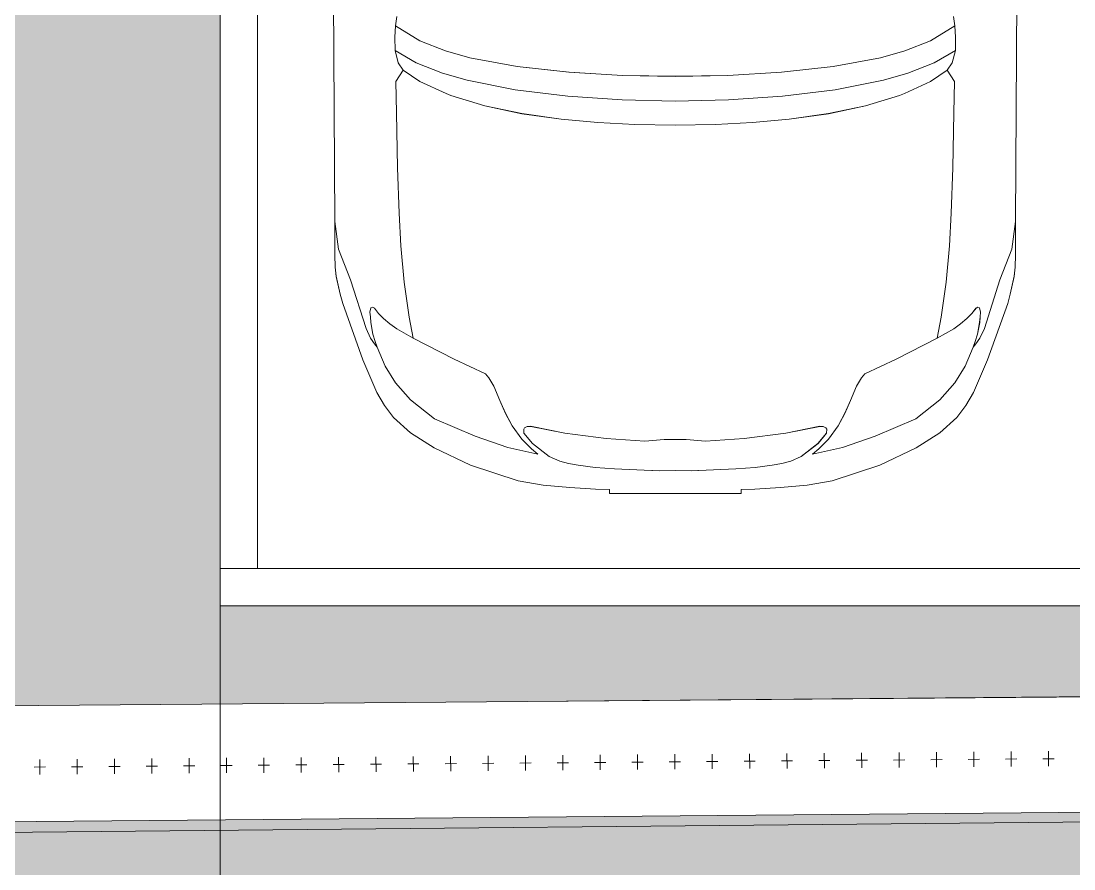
# Model space of a CAD drawing. Header units: millimetres. Extents: x -284281 to 1648660, y -821378 to -151356.
# Drawn here: x -206123 to -203312, y -271490 to -269226 of the extents above; entities that cross this region are included whole.
import ezdxf

# ---------------------------------------------------------------- set-up
doc = ezdxf.new("R2010")
doc.units = ezdxf.units.MM
doc.header["$MEASUREMENT"] = 0
doc.set_wipeout_variables(frame=1)
doc.linetypes.add('Wipeout_Contour', pattern=[1000, 0, -1000])
for name, color, linetype in [('Cars', 7, 'Continuous'), ('Divers - Dessin général', 7, 'Continuous'), ('Extérieur - Environnement', 7, 'Continuous'), ('Sols_ Dalles', 7, 'Continuous'), ('Structure - Murs extérieurs', 7, 'Continuous'), ('TopoAlt', 7, 'Continuous')]:
    doc.layers.add(name, color=color, linetype=linetype)

# ---------------------------------------------------------------- blocks, each defined once
blk = doc.blocks.new('Dalle_13_1', base_point=(250537.6, -270787.4))
at = {"linetype": 'Continuous', "lineweight": 0, "true_color": 0x90b349}
blk.add_hatch(color=55, dxfattribs=at).paths.add_polyline_path([(250537.6, -270787.4), (220537.6, -270787.4), (220537.6, -273253.3), (250548.6, -273114.3), (250537.7, -271092.1), (250537.7, -271092.1, -0.001346), (250537.6, -271062.3), (250537.6, -271062.3)])
at = {"color": 7, "linetype": 'Continuous', "lineweight": 5, "flags": 128}
blk.add_lwpolyline([(250537.6, -270787.4), (220537.6, -270787.4), (220537.6, -273253.3), (250548.6, -273114.3), (250537.7, -271092.1), (250537.7, -271092.1, -0.001346), (250537.6, -271062.3), (250537.6, -271062.3)], format="xyb", close=True, dxfattribs=at)
blk = doc.blocks.new('Dalle_14_1', base_point=(217961.3, -273253.3))
at = {"layer": 'Sols_ Dalles', "linetype": 'Continuous', "lineweight": 0, "true_color": 0x2e271c}
blk.add_hatch(color=250, dxfattribs=at).paths.add_polyline_path([(217961.3, -273253.3, 0.415791), (219972.1, -275253.2), (252109.1, -275106, 0.414214), (254098.3, -273095.2), (254087.4, -271073, -0.001346), (254087.4, -271062.3), (253905.6, -271062.3), (253905.6, -267687.3), (253887.3, -267687.3), (253887.3, -265687.3), (250537.6, -265687.3), (250537.6, -270787.3), (250537.7, -271092.1), (250548.6, -273114.3), (220537.6, -273253.3), (220537.6, -270687.3), (220537.6, -265687.3), (219961.3, -265687.3, 0.258849), (218113.8, -267154.8, 0.098562), (217961.3, -267920.6)])
at = {"layer": 'Sols_ Dalles', "color": 250, "linetype": 'Continuous', "lineweight": 5, "true_color": 0x1f1f1f, "flags": 128}
blk.add_lwpolyline([(217961.3, -273253.3, 0.415791), (219972.1, -275253.2), (252109.1, -275106, 0.414214), (254098.3, -273095.2), (254087.4, -271073, -0.001346), (254087.4, -271062.3), (253905.6, -271062.3), (253905.6, -267687.3), (253887.3, -267687.3), (253887.3, -265687.3), (250537.6, -265687.3), (250537.6, -270787.3), (250537.7, -271092.1), (250548.6, -273114.3), (220537.6, -273253.3), (220537.6, -270687.3), (220537.6, -265687.3), (219961.3, -265687.3, 0.258849), (218113.8, -267154.8, 0.098562), (217961.3, -267920.6)], format="xyb", close=True, dxfattribs=at)
blk = doc.blocks.new('Mur_56_1', base_point=(218049.6, -271371.5))
at = {"color": 254, "linetype": 'Wipeout_Contour', "lineweight": 0, "ltscale": 1434044.950907383}
blk.add_wipeout([(218049.6, -271371.5), (250537.3, -271087.3), (250534.6, -270787.3), (218047, -271071.5)], dxfattribs=at).dxf.layer = 'TopoAlt'
at = {"layer": 'TopoAlt', "color": 190, "linetype": 'Continuous', "lineweight": 5, "true_color": 0x8002ff, "flags": 128}
for points in [[(250534.6, -270787.3), (218047, -271071.5)], [(218049.6, -271371.5), (250537.3, -271087.3)]]:
    blk.add_lwpolyline(points, dxfattribs=at)
blk = doc.blocks.new('Mur_61_1', base_point=(250537.6, -270787.3))
at = {"color": 254, "linetype": 'Wipeout_Contour', "lineweight": 0, "ltscale": 1047602.261517674}
blk.add_wipeout([(220637.6, -270687.3), (220537.6, -270687.3), (220537.6, -270787.3)], dxfattribs=at).dxf.layer = 'Structure - Murs extérieurs'
at = {"color": 254, "linetype": 'Wipeout_Contour', "lineweight": 0, "ltscale": 1436123.093929387}
blk.add_wipeout([(220637.6, -270787.3), (250437.6, -270787.3), (250437.6, -270687.3), (220637.6, -270687.3)], dxfattribs=at).dxf.layer = 'Structure - Murs extérieurs'
at = {"color": 254, "linetype": 'Wipeout_Contour', "lineweight": 0, "ltscale": 1047743.095494206}
blk.add_wipeout([(220637.6, -270687.3), (220537.6, -270787.3), (220637.6, -270787.3)], dxfattribs=at).dxf.layer = 'Structure - Murs extérieurs'
at = {"layer": 'Structure - Murs extérieurs', "color": 7, "linetype": 'Continuous', "lineweight": 5, "flags": 128}
for points in [[(220537.6, -270787.3), (220537.6, -270687.3)], [(250437.6, -270687.3), (220637.6, -270687.3)], [(220537.6, -270787.3), (250537.6, -270787.3)]]:
    blk.add_lwpolyline(points, dxfattribs=at)
blk = doc.blocks.new('Mur_62_1', base_point=(220537.6, -270787.3))
at = {"color": 254, "linetype": 'Wipeout_Contour', "lineweight": 0, "ltscale": 1389018.786850129}
blk.add_wipeout([(220537.6, -265687.3), (220537.6, -270687.3), (220637.6, -270687.3), (220637.6, -265687.3)], dxfattribs=at).dxf.layer = 'Structure - Murs extérieurs'
at = {"layer": 'Structure - Murs extérieurs', "color": 7, "linetype": 'Continuous', "lineweight": 5, "flags": 128}
for points in [[(220637.6, -270687.3), (220637.6, -265587.3)], [(220537.6, -265687.3), (220537.6, -270687.3)]]:
    blk.add_lwpolyline(points, dxfattribs=at)
blk = doc.blocks.new('Garde-corps_1_1')
at = {"color": 7, "linetype": 'Continuous', "lineweight": 5}
for p, q in [((221352.4, -271186.9), (221352.8, -271226.8)), ((221452.2, -271186), (221452.5, -271226)), ((221552, -271185.2), (221552.3, -271225.2)), ((221651.7, -271184.4), (221652, -271224.4)), ((221751.5, -271183.6), (221751.8, -271223.6)), ((221851.2, -271182.8), (221851.5, -271222.8)), ((221951, -271181.9), (221951.3, -271221.9)), ((222050.7, -271181.1), (222051.1, -271221.1)), ((222150.5, -271180.3), (222150.8, -271220.3)), ((222250.2, -271179.5), (222250.6, -271219.5)), ((222350, -271178.7), (222350.3, -271218.7)), ((222449.8, -271177.8), (222450.1, -271217.8)), ((222549.5, -271177), (222549.8, -271217)), ((222649.3, -271176.2), (222649.6, -271216.2)), ((222749, -271175.4), (222749.4, -271215.4)), ((220055.6, -271197.5), (220055.9, -271237.5)), ((220155.4, -271196.7), (220155.7, -271236.7)), ((220255.1, -271195.9), (220255.5, -271235.9)), ((220370, -271214.9), (220340, -271215.2)), ((220354.9, -271195), (220355.2, -271235)), ((220469.8, -271214.1), (220439.8, -271214.3)), ((220454.6, -271194.2), (220455, -271234.2)), ((220569.6, -271213.3), (220539.6, -271213.5)), ((220554.4, -271193.4), (220554.7, -271233.4)), ((220669.3, -271212.5), (220639.3, -271212.7)), ((220654.1, -271192.6), (220654.5, -271232.6)), ((220769.1, -271211.6), (220739.1, -271211.9)), ((220753.9, -271191.8), (220754.2, -271231.8)), ((220868.8, -271210.8), (220838.8, -271211.1)), ((220853.7, -271190.9), (220854, -271230.9)), ((220968.6, -271210), (220938.6, -271210.3)), ((220953.4, -271190.1), (220953.7, -271230.1)), ((221068.3, -271209.2), (221038.3, -271209.4)), ((221053.2, -271189.3), (221053.5, -271229.3)), ((221168.1, -271208.4), (221138.1, -271208.6)), ((221152.9, -271188.5), (221153.3, -271228.5)), ((221267.8, -271207.5), (221237.8, -271207.8)), ((221252.7, -271187.7), (221253, -271227.7)), ((221367.6, -271206.7), (221337.6, -271207)), ((221467.4, -271205.9), (221437.4, -271206.2)), ((221567.1, -271205.1), (221537.1, -271205.3)), ((221666.9, -271204.3), (221636.9, -271204.5)), ((221766.6, -271203.4), (221736.6, -271203.7)), ((221866.4, -271202.6), (221836.4, -271202.9)), ((221966.1, -271201.8), (221936.1, -271202.1)), ((222065.9, -271201), (222035.9, -271201.2)), ((222165.7, -271200.2), (222135.7, -271200.4)), ((222265.4, -271199.4), (222235.4, -271199.6)), ((222365.2, -271198.5), (222335.2, -271198.8)), ((222464.9, -271197.7), (222434.9, -271198)), ((222564.7, -271196.9), (222534.7, -271197.1)), ((222664.4, -271196.1), (222634.4, -271196.3)), ((222764.2, -271195.3), (222734.2, -271195.5)), ((220070.8, -271217.4), (220040.8, -271217.6)), ((220170.5, -271216.6), (220140.5, -271216.8)), ((220270.3, -271215.7), (220240.3, -271216))]:
    blk.add_line(p, q, dxfattribs=at)
blk = doc.blocks.new('Garde-corps_3_1')
at = {"color": 7, "linetype": 'Continuous', "lineweight": 5}
for p, q in [((221352.4, -271186.9), (221352.8, -271226.8)), ((221452.2, -271186), (221452.5, -271226)), ((221552, -271185.2), (221552.3, -271225.2)), ((221651.7, -271184.4), (221652, -271224.4)), ((221751.5, -271183.6), (221751.8, -271223.6)), ((221851.2, -271182.8), (221851.5, -271222.8)), ((221951, -271181.9), (221951.3, -271221.9)), ((222050.7, -271181.1), (222051.1, -271221.1)), ((222150.5, -271180.3), (222150.8, -271220.3)), ((222250.2, -271179.5), (222250.6, -271219.5)), ((222350, -271178.7), (222350.3, -271218.7)), ((222449.8, -271177.8), (222450.1, -271217.8)), ((222549.5, -271177), (222549.8, -271217)), ((222649.3, -271176.2), (222649.6, -271216.2)), ((222749, -271175.4), (222749.4, -271215.4)), ((220055.6, -271197.5), (220055.9, -271237.5)), ((220155.4, -271196.7), (220155.7, -271236.7)), ((220255.1, -271195.9), (220255.5, -271235.9)), ((220370, -271214.9), (220340, -271215.2)), ((220354.9, -271195), (220355.2, -271235)), ((220469.8, -271214.1), (220439.8, -271214.3)), ((220454.6, -271194.2), (220455, -271234.2)), ((220569.6, -271213.3), (220539.6, -271213.5)), ((220554.4, -271193.4), (220554.7, -271233.4)), ((220669.3, -271212.5), (220639.3, -271212.7)), ((220654.1, -271192.6), (220654.5, -271232.6)), ((220769.1, -271211.6), (220739.1, -271211.9)), ((220753.9, -271191.8), (220754.2, -271231.8)), ((220868.8, -271210.8), (220838.8, -271211.1)), ((220853.7, -271190.9), (220854, -271230.9)), ((220968.6, -271210), (220938.6, -271210.3)), ((220953.4, -271190.1), (220953.7, -271230.1)), ((221068.3, -271209.2), (221038.3, -271209.4)), ((221053.2, -271189.3), (221053.5, -271229.3)), ((221168.1, -271208.4), (221138.1, -271208.6)), ((221152.9, -271188.5), (221153.3, -271228.5)), ((221267.8, -271207.5), (221237.8, -271207.8)), ((221252.7, -271187.7), (221253, -271227.7)), ((221367.6, -271206.7), (221337.6, -271207)), ((221467.4, -271205.9), (221437.4, -271206.2)), ((221567.1, -271205.1), (221537.1, -271205.3)), ((221666.9, -271204.3), (221636.9, -271204.5)), ((221766.6, -271203.4), (221736.6, -271203.7)), ((221866.4, -271202.6), (221836.4, -271202.9)), ((221966.1, -271201.8), (221936.1, -271202.1)), ((222065.9, -271201), (222035.9, -271201.2)), ((222165.7, -271200.2), (222135.7, -271200.4)), ((222265.4, -271199.4), (222235.4, -271199.6)), ((222365.2, -271198.5), (222335.2, -271198.8)), ((222464.9, -271197.7), (222434.9, -271198)), ((222564.7, -271196.9), (222534.7, -271197.1)), ((222664.4, -271196.1), (222634.4, -271196.3)), ((222764.2, -271195.3), (222734.2, -271195.5)), ((220070.8, -271217.4), (220040.8, -271217.6)), ((220170.5, -271216.6), (220140.5, -271216.8)), ((220270.3, -271215.7), (220240.3, -271216))]:
    blk.add_line(p, q, dxfattribs=at)
blk = doc.blocks.new('Car 0025')
at = {"layer": 'Cars', "color": 7, "linetype": 'Continuous', "lineweight": 13}
for p, q in [((-924.7, 1389.7), (-920.5, 734.5)), ((-924.7, 1389.7), (-920.5, 734.5)), ((896.3, 734.5), (900.5, 1389.7)), ((900.5, 1389.7), (896.3, 734.5)), ((-755.5, 1282.4), (-758.8, 1257.5)), ((731.3, 1282.4), (734.6, 1257.5)), ((-758.8, 1257.5), (-760.9, 1227.1)), ((-694, 1217.1), (-758.8, 1257.5)), ((669.8, 1217.1), (734.6, 1257.5)), ((734.6, 1257.5), (736.7, 1227.1)), ((-760.9, 1227.1), (-760.1, 1191.7)), ((-625.2, 1190.8), (-694, 1217.1)), ((601, 1190.8), (669.8, 1217.1)), ((736.7, 1227.1), (735.9, 1191.7)), ((-703.8, 1158.5), (-760.1, 1191.7)), ((-760.1, 1191.7), (-751.8, 1158)), ((-560.1, 1172.1), (-625.2, 1190.8)), ((535.9, 1172.1), (601, 1190.8)), ((679.6, 1158.5), (735.9, 1191.7)), ((735.9, 1191.7), (727.6, 1158)), ((-751.8, 1158), (-751.8, 1158)), ((-738.5, 1138.6), (-751.8, 1158)), ((-633.6, 1130.9), (-703.8, 1158.5)), ((-433.8, 1148.7), (-560.1, 1172.1)), ((409.6, 1148.7), (535.9, 1172.1)), ((609.4, 1130.9), (679.6, 1158.5)), ((714.3, 1138.6), (727.6, 1158)), ((727.6, 1158), (727.6, 1158)), ((-738.5, 1138.6), (-758, 1108.3)), ((-738.5, 1138.6), (-738.5, 1138.6)), ((-738.5, 1138.6), (-693.9, 1108.9)), ((-567.9, 1112.1), (-633.6, 1130.9)), ((-295.6, 1133.3), (-433.8, 1148.7)), ((-152.7, 1124.9), (-295.6, 1133.3)), ((-12.1, 1122.4), (-152.7, 1124.9)), ((-12.1, 1122.4), (128.5, 1124.9)), ((128.5, 1124.9), (271.4, 1133.3)), ((271.4, 1133.3), (409.6, 1148.7)), ((543.7, 1112.1), (609.4, 1130.9)), ((714.3, 1138.6), (669.7, 1108.9)), ((714.3, 1138.6), (714.3, 1138.6)), ((714.3, 1138.6), (733.8, 1108.3)), ((-758, 1108.3), (-755.8, 1024.9)), ((-693.9, 1108.9), (-624, 1076.3)), ((-439.5, 1086.6), (-567.9, 1112.1)), ((415.3, 1086.6), (543.7, 1112.1)), ((669.7, 1108.9), (599.8, 1076.3)), ((733.8, 1108.3), (731.7, 1024.9)), ((-624, 1076.3), (-610.9, 1071.4)), ((-610.9, 1071.4), (-520.4, 1043.6)), ((-298.8, 1069.2), (-439.5, 1086.6)), ((-154, 1059.4), (-298.8, 1069.2)), ((129.8, 1059.4), (274.6, 1069.2)), ((274.6, 1069.2), (415.3, 1086.6)), ((586.8, 1071.4), (496.2, 1043.6)), ((599.8, 1076.3), (586.8, 1071.4)), ((-520.4, 1043.6), (-421.4, 1022.7)), ((-12.1, 1056.3), (-154, 1059.4)), ((-12.1, 1056.3), (129.8, 1059.4)), ((496.2, 1043.6), (397.2, 1022.7)), ((-755.8, 1025), (-753.2, 878.1)), ((-755.8, 1024.9), (-755.8, 1024.9)), ((-421.4, 1022.7), (-316.5, 1007.9)), ((397.2, 1022.7), (292.3, 1007.9)), ((731.7, 1025), (729, 878.1)), ((731.6, 1024.9), (731.6, 1024.9)), ((-316.5, 1007.9), (-218.5, 999.1)), ((-218.5, 999.1), (-119.9, 994.1)), ((-119.9, 994.1), (-12.1, 992.4)), ((95.7, 994.1), (-12.1, 992.4)), ((194.3, 999.1), (95.7, 994.1)), ((292.3, 1007.9), (194.3, 999.1)), ((-753.2, 878.1), (-748.9, 756.7)), ((729, 878.1), (724.7, 756.7)), ((-920.5, 734.5), (-920.6, 683.7)), ((-920.5, 734.5), (-920.6, 683.7)), ((-920.5, 734.5), (-910.7, 661.1)), ((-748.9, 756.7), (-744.4, 670.1)), ((724.7, 756.7), (720.2, 670.1)), ((896.3, 734.5), (886.5, 661.1)), ((896.4, 683.7), (896.3, 734.5)), ((896.3, 734.5), (896.4, 683.7)), ((-920.6, 683.7), (-920.5, 645.6)), ((-920.6, 683.7), (-920.5, 645.6)), ((896.3, 645.6), (896.4, 683.7)), ((896.4, 683.7), (896.3, 645.6)), ((-910.7, 661.1), (-879.2, 578.8)), ((-744.4, 670.2), (-735.6, 572.8)), ((-735.6, 572.8), (-744.3, 670.1)), ((720.2, 670.2), (711.4, 572.8)), ((711.4, 572.8), (720.1, 670.1)), ((886.5, 661.1), (855, 578.8)), ((-920.5, 645.6), (-920, 612.5)), ((-920.5, 645.6), (-920, 612.5)), ((-899.6, 632.1), (-899.5, 631.1)), ((875.4, 632.1), (875.3, 631.1)), ((895.8, 612.5), (896.3, 645.6)), ((896.3, 645.6), (895.8, 612.5)), ((-920, 612.5), (-917.2, 588.4)), ((-920, 612.5), (-917.2, 588.4)), ((893, 588.4), (895.8, 612.5)), ((895.8, 612.5), (893, 588.4)), ((-917.2, 588.4), (-906.8, 541)), ((-906.8, 541), (-917.2, 588.4)), ((-879.2, 578.8), (-837.6, 449.2)), ((-735.6, 572.8), (-722, 479.6)), ((711.4, 572.8), (697.8, 479.6)), ((855, 578.8), (813.4, 449.2)), ((882.6, 541), (893, 588.4)), ((882.6, 541), (893, 588.4)), ((-906.8, 541), (-899.8, 515.5)), ((-899.8, 515.5), (-906.8, 541)), ((875.6, 515.5), (882.6, 541)), ((875.6, 515.5), (882.6, 541)), ((-899.8, 515.5), (-846, 365.6)), ((-846, 365.6), (-899.8, 515.5)), ((821.8, 365.6), (875.6, 515.5)), ((821.8, 365.6), (875.6, 515.5)), ((-824.6, 504.7), (-827.3, 493)), ((-827.3, 493), (-826, 479.9)), ((-826, 479.9), (-825, 465)), ((-820.1, 506), (-824.6, 504.7)), ((-815.2, 503.8), (-820.1, 506)), ((-804.3, 489.5), (-815.2, 503.8)), ((-790.7, 476), (-804.3, 489.5)), ((-722, 479.6), (-711.7, 423.4)), ((697.8, 479.6), (687.5, 423.4)), ((766.5, 476), (780.1, 489.5)), ((780.1, 489.5), (791, 503.8)), ((791, 503.8), (795.9, 506)), ((795.9, 506), (800.4, 504.7)), ((800.4, 504.7), (803.1, 493)), ((801.8, 479.9), (800.8, 465)), ((803.1, 493), (801.8, 479.9)), ((-825, 465), (-819.1, 434.2)), ((-773.6, 461.2), (-790.7, 476)), ((-755.7, 447.9), (-773.6, 461.2)), ((731.5, 447.9), (749.4, 461.2)), ((749.4, 461.2), (766.5, 476)), ((800.8, 465), (794.9, 434.2)), ((-825.2, 422.9), (-837.6, 449.2)), ((-814.8, 408.3), (-825.2, 422.9)), ((-819.1, 434.2), (-812.8, 414.4)), ((-711.7, 423.4), (-755.7, 447.9)), ((-602.3, 367), (-711.7, 423.4)), ((578.1, 367), (687.5, 423.4)), ((687.5, 423.4), (731.5, 447.9)), ((794.9, 434.2), (788.6, 414.4)), ((790.6, 408.3), (801, 422.9)), ((801, 422.9), (813.4, 449.2)), ((-807.5, 399), (-814.8, 408.3)), ((-812.8, 414.4), (-807.5, 399)), ((-786.3, 348.7), (-807.5, 399)), ((762.1, 348.7), (783.3, 399)), ((788.6, 414.4), (783.3, 399)), ((783.3, 399), (790.6, 408.3)), ((-846, 365.6), (-808.7, 278.6)), ((-808.7, 278.6), (-846, 365.6)), ((-518.8, 327.9), (-602.3, 367)), ((494.6, 327.9), (578.1, 367)), ((784.5, 278.6), (821.8, 365.6)), ((784.5, 278.6), (821.8, 365.6)), ((-759.1, 304.4), (-786.3, 348.7)), ((734.9, 304.4), (762.1, 348.7)), ((-509.5, 317.5), (-518.8, 327.9)), ((-496.3, 294.8), (-509.5, 317.5)), ((472.1, 294.8), (485.3, 317.5)), ((485.3, 317.5), (494.6, 327.9)), ((-718.8, 259), (-759.1, 304.4)), ((-480.1, 257), (-496.3, 294.8)), ((455.9, 257), (472.1, 294.8)), ((694.6, 259), (734.9, 304.4)), ((-808.7, 278.6), (-788.2, 243.2)), ((-808.7, 278.6), (-788.2, 243.2)), ((-654.4, 208.3), (-718.8, 259)), ((-465.1, 222.6), (-480.1, 257)), ((440.9, 222.6), (455.9, 257)), ((630.2, 208.3), (694.6, 259)), ((764, 243.2), (784.5, 278.6)), ((784.5, 278.6), (764, 243.2)), ((-788.2, 243.2), (-764, 211.8)), ((-788.2, 243.2), (-764, 211.8)), ((739.8, 211.8), (764, 243.2)), ((764, 243.2), (739.8, 211.8)), ((-764, 211.8), (-719, 170.5)), ((-764, 211.8), (-719, 170.5)), ((-654.4, 208.3), (-546.4, 161.2)), ((-447.3, 189.6), (-465.1, 222.6)), ((423.1, 189.6), (440.9, 222.6)), ((630.2, 208.3), (522.2, 161.2)), ((694.8, 170.5), (739.8, 211.8)), ((739.8, 211.8), (694.8, 170.5)), ((-719, 170.5), (-655.3, 130.9)), ((-719, 170.5), (-655.3, 130.9)), ((-421.5, 153.3), (-447.3, 189.6)), ((-416.6, 180.1), (-414.1, 184)), ((-416.4, 169.3), (-416.6, 180.1)), ((-393.4, 142.5), (-416.4, 169.3)), ((-414.1, 184), (-406.9, 187.6)), ((-406.9, 187.6), (-398, 187.9)), ((-398, 187.9), (-307.1, 169.4)), ((-307.1, 169.4), (-196.1, 155)), ((282.9, 169.4), (171.9, 155)), ((373.8, 187.9), (282.9, 169.4)), ((369.2, 142.5), (392.2, 169.3)), ((382.7, 187.6), (373.8, 187.9)), ((389.9, 184), (382.7, 187.6)), ((392.4, 180.1), (389.9, 184)), ((392.2, 169.3), (392.4, 180.1)), ((397.3, 153.3), (423.1, 189.6)), ((631.1, 130.9), (694.8, 170.5)), ((694.8, 170.5), (631.1, 130.9)), ((-546.4, 161.2), (-459.2, 131.1)), ((-395.7, 128), (-421.5, 153.3)), ((-348.6, 107.3), (-393.4, 142.5)), ((-196.1, 155), (-92.9, 148.1)), ((-41.8, 152.8), (-92.9, 148.1)), ((-41.8, 152.8), (-11.3, 152.8)), ((17.6, 152.8), (-12.9, 152.8)), ((17.6, 152.8), (68.7, 148.1)), ((171.9, 155), (68.7, 148.1)), ((324.4, 107.3), (369.2, 142.5)), ((371.5, 128), (397.3, 153.3)), ((522.2, 161.2), (435, 131.1)), ((-655.3, 130.9), (-558.5, 84.1)), ((-655.3, 130.9), (-558.5, 84.1)), ((-378.9, 113.2), (-459.2, 131.1)), ((-378.9, 113.2), (-395.7, 128)), ((354.7, 113.2), (435, 131.1)), ((354.7, 113.2), (371.5, 128)), ((534.3, 84.1), (631.1, 130.9)), ((631.1, 130.9), (534.3, 84.1)), ((-320.4, 95.1), (-348.6, 107.3)), ((-320.4, 95.1), (-296.9, 89)), ((-296.9, 89), (-270.9, 84)), ((272.7, 89), (246.7, 84)), ((296.3, 95.1), (272.7, 89)), ((296.3, 95.1), (324.4, 107.3)), ((-558.5, 84.1), (-431, 42.5)), ((-431, 42.5), (-558.5, 84.1)), ((-270.9, 84), (-226, 78.1)), ((-226, 78.1), (-174.1, 74.2)), ((-54.7, 69.2), (-174.1, 74.2)), ((-73.2, 69.9), (-72.6, 69.9)), ((-12.1, 69.6), (-54.7, 69.2)), ((-12.1, 69.6), (30.5, 69.2)), ((30.5, 69.2), (149.9, 74.2)), ((49, 69.9), (48.4, 69.9)), ((201.8, 78.1), (149.9, 74.2)), ((246.7, 84), (201.8, 78.1)), ((406.8, 42.5), (534.3, 84.1)), ((406.8, 42.5), (534.3, 84.1)), ((-431, 42.5), (-364.7, 30.9)), ((-364.7, 30.9), (-431, 42.5)), ((-364.7, 30.9), (-293.1, 24.3)), ((-293.1, 24.3), (-364.7, 30.9)), ((268.9, 24.3), (340.5, 30.9)), ((268.9, 24.3), (340.5, 30.9)), ((340.5, 30.9), (406.8, 42.5)), ((340.5, 30.9), (406.8, 42.5)), ((-293.1, 24.3), (-225.1, 20.2)), ((-225.1, 20.2), (-293.1, 24.3)), ((-225.1, 20.2), (-187.9, 19.2)), ((-187.9, 19.2), (-225.1, 20.2)), ((-187.9, 19.2), (-187.9, 8.3)), ((-187.9, 8.3), (-187.9, 19.2)), ((-187.9, 8.3), (163.7, 8.3)), ((-187.9, 8.3), (-12.1, 8.3)), ((163.7, 8.3), (-12.1, 8.3)), ((163.7, 19.2), (200.9, 20.2)), ((163.7, 19.2), (200.9, 20.2)), ((163.7, 8.3), (163.7, 19.2)), ((163.7, 8.3), (163.7, 19.2)), ((200.9, 20.2), (268.9, 24.3)), ((200.9, 20.2), (268.9, 24.3))]:
    blk.add_line(p, q, dxfattribs=at)

msp = doc.modelspace()

# ---------------------------------------------------------------- hatches: boundary and pattern name
at = {"linetype": 'Continuous', "lineweight": 0, "true_color": 0x90b349}
msp.add_hatch(color=55, dxfattribs=at).paths.add_polyline_path([(-175591.76314, -270787.35355), (-205591.76314, -270787.35355), (-205591.76314, -273253.26877), (-175580.71657, -273114.34105), (-175591.60232, -271092.1288), (-175591.6678, -271092.12915, -0.001345761), (-175591.74821, -271062.25464), (-175591.76314, -271062.25464)])
at = {"layer": 'Sols_ Dalles', "linetype": 'Continuous', "lineweight": 0, "true_color": 0x2e271c}
msp.add_hatch(color=250, dxfattribs=at).paths.add_polyline_path([(-208168.02222, -273253.26877, 0.4157910988), (-206157.25619, -275253.23979), (-174020.265, -275105.96997, 0.4142135624), (-172031.06001, -273095.23292), (-172041.94576, -271073.02067, -0.001345761), (-172041.97474, -271062.25464), (-172041.97474, -267687.29374), (-172041.97474, -265687.29374), (-175591.76314, -265687.29374), (-175591.76314, -270787.29219), (-175591.60232, -271092.1288), (-175580.71657, -273114.34105), (-205591.76314, -273253.26877), (-205591.76314, -270687.29374), (-205591.76314, -265687.29374), (-206168.02222, -265687.29374, 0.2588489053), (-208015.56832, -267154.75238, 0.0985616194), (-208168.02222, -267920.63319)])

# ---------------------------------------------------------------- linework, layer by layer
at = {"color": 9, "linetype": 'Continuous', "lineweight": 5}
msp.add_lwpolyline([(-208256.2426, -273475.38502, 0.3865533313), (-206058.31933, -275253.23979), (-190681.3397, -275196.19066), (-182697.89344, -275116.10287, 0.0051889555), (-182644.79769, -275105.96997), (-173921.32814, -275105.96997, 0.4142135624), (-171932.12315, -273095.23292), (-171943.0089, -271073.02067, -0.001345761), (-171943.03788, -271062.25464), (-171943.03788, -267687.29374), (-171943.03788, -265687.29374), (-173921.32814, -265687.29374), (-175591.76314, -265687.29374), (-175591.76314, -270687.29374), (-205491.76314, -270687.29374), (-205491.76314, -265687.29374), (-205491.76314, -265587.29374), (-206176.19022, -265587.29374), (-206173.85271, -265605.82722, 0.2588490016), (-208011.65088, -266951.54513), (-208028.61366, -266943.72092, 0.0985615086), (-208259.38232, -267730.33623), (-208266.6445, -273329.32486, 0.0251892193)], format="xyb", close=True, dxfattribs=at)
at = {"color": 7, "linetype": 'Continuous', "lineweight": 5}
msp.add_lwpolyline([(-175591.76314, -270787.35355), (-205591.76314, -270787.35355), (-205591.76314, -273253.26877), (-175580.71657, -273114.34105), (-175591.60232, -271092.1288), (-175591.6678, -271092.12915, -0.001345761), (-175591.74821, -271062.25464), (-175591.76314, -271062.25464)], format="xyb", close=True, dxfattribs=at)
at = {"layer": 'Extérieur - Environnement', "color": 7, "linetype": 'Continuous', "lineweight": 13}
for p, q in [((-205289.53909, -269106.12444), (-205285.38806, -269761.2809)), ((-205289.53909, -269106.12444), (-205285.38806, -269761.2809)), ((-203468.49743, -269761.2809), (-203464.3464, -269106.12444)), ((-203464.3464, -269106.12444), (-203468.49743, -269761.2809)), ((-205120.32933, -269213.35195), (-205123.61934, -269238.27627)), ((-203633.55616, -269213.35195), (-203630.26615, -269238.27627)), ((-205123.61934, -269238.27627), (-205125.76249, -269268.70409)), ((-205058.80602, -269278.71115), (-205123.61934, -269238.27627)), ((-203695.07947, -269278.71115), (-203630.26615, -269238.27627)), ((-203630.26615, -269238.27627), (-203628.123, -269268.70409)), ((-205125.76249, -269268.70409), (-205124.98314, -269304.06619)), ((-203628.123, -269268.70409), (-203628.90234, -269304.06619)), ((-204990.05023, -269304.96647), (-205058.80933, -269278.70989)), ((-203763.83526, -269304.96647), (-203695.07616, -269278.70989)), ((-205068.60475, -269337.28554), (-205124.98314, -269304.06619)), ((-205124.98314, -269304.06619), (-205116.65518, -269337.78359)), ((-204924.91424, -269323.67754), (-204990.05652, -269304.96466)), ((-204798.62211, -269347.10029), (-204924.91967, -269323.67653)), ((-203955.26338, -269347.10029), (-203828.96582, -269323.67653)), ((-203828.97125, -269323.67754), (-203763.82897, -269304.96466)), ((-203685.28074, -269337.28554), (-203628.90234, -269304.06619)), ((-203628.90234, -269304.06619), (-203637.23031, -269337.78359)), ((-205103.33924, -269357.14103), (-205122.8702, -269387.53016)), ((-205116.65518, -269337.78359), (-205116.62892, -269337.79852)), ((-205103.33924, -269357.14103), (-205116.65518, -269337.78359)), ((-205103.33344, -269357.18062), (-205103.33924, -269357.14103)), ((-205103.33344, -269357.18062), (-205058.73039, -269386.89845)), ((-204998.40142, -269364.90883), (-205068.60475, -269337.28554)), ((-204660.47844, -269362.46162), (-204798.62211, -269347.10029)), ((-204093.40705, -269362.46162), (-203955.26338, -269347.10029)), ((-203755.48406, -269364.90883), (-203685.28074, -269337.28554)), ((-203650.55205, -269357.18062), (-203695.1551, -269386.89845)), ((-203650.55205, -269357.18062), (-203650.54625, -269357.14103)), ((-203650.54625, -269357.14103), (-203637.23031, -269337.78359)), ((-203650.54625, -269357.14103), (-203631.01529, -269387.53016)), ((-203637.23031, -269337.78359), (-203637.25656, -269337.79852)), ((-205122.8702, -269387.53016), (-205120.69119, -269470.88184)), ((-205058.73039, -269386.89845), (-204988.85157, -269419.47351)), ((-204932.75471, -269383.67403), (-204998.40142, -269364.90883)), ((-204804.3124, -269409.2231), (-204932.75471, -269383.67403)), ((-204517.54849, -269370.86361), (-204660.48089, -269362.46135)), ((-204376.91365, -269373.42369), (-204517.55063, -269370.86348)), ((-204376.97183, -269373.42369), (-204236.33486, -269370.86348)), ((-204236.33699, -269370.86361), (-204093.4046, -269362.46135)), ((-203949.57309, -269409.2231), (-203821.13078, -269383.67403)), ((-203821.13078, -269383.67403), (-203755.48406, -269364.90883)), ((-203695.1551, -269386.89845), (-203765.03392, -269419.47351)), ((-203631.01529, -269387.53016), (-203633.1943, -269470.88184)), ((-204663.63099, -269426.56247), (-204804.3124, -269409.2231)), ((-204090.2545, -269426.56247), (-203949.57309, -269409.2231)), ((-204988.85157, -269419.47351), (-204975.79117, -269424.33559)), ((-204975.79117, -269424.33624), (-204885.25027, -269452.15012)), ((-204518.84656, -269436.38019), (-204663.63099, -269426.56247)), ((-204376.94274, -269439.48807), (-204518.84656, -269436.38019)), ((-204376.94274, -269439.48807), (-204235.03893, -269436.38019)), ((-204235.03893, -269436.38019), (-204090.2545, -269426.56247)), ((-203778.09432, -269424.33624), (-203868.63522, -269452.15012)), ((-203765.03392, -269419.47351), (-203778.09432, -269424.33559)), ((-205120.69233, -269470.81865), (-205118.0469, -269617.64414)), ((-205120.68993, -269470.86474), (-205120.68947, -269470.88184)), ((-204885.25027, -269452.15012), (-204786.20281, -269473.07881)), ((-203868.63522, -269452.15012), (-203967.68268, -269473.07881)), ((-203633.19316, -269470.81865), (-203635.83859, -269617.64414)), ((-203633.19556, -269470.86474), (-203633.19602, -269470.88184)), ((-204786.20281, -269473.07881), (-204681.29574, -269487.90326)), ((-204681.29574, -269487.90326), (-204583.33419, -269496.69868)), ((-204583.33419, -269496.69868), (-204484.76176, -269501.67525)), ((-204170.55129, -269496.69868), (-204269.12373, -269501.67525)), ((-204072.58974, -269487.90326), (-204170.55129, -269496.69868)), ((-203967.68268, -269473.07881), (-204072.58974, -269487.90326)), ((-204484.76176, -269501.67525), (-204376.93624, -269503.41935)), ((-204269.12373, -269501.67525), (-204376.94924, -269503.41935)), ((-205118.0469, -269617.64414), (-205113.75484, -269739.10257)), ((-203635.83859, -269617.64414), (-203640.13065, -269739.10257)), ((-205113.75484, -269739.10257), (-205109.21781, -269825.64174)), ((-203640.13065, -269739.10257), (-203644.66768, -269825.64174)), ((-205285.38806, -269761.2809), (-205285.47117, -269812.10443)), ((-205285.38806, -269761.2809), (-205285.47117, -269812.10443)), ((-205285.38806, -269761.2809), (-205275.54498, -269834.64628)), ((-203468.49743, -269761.2809), (-203478.34051, -269834.64628)), ((-203468.41432, -269812.10443), (-203468.49743, -269761.2809)), ((-203468.49743, -269761.2809), (-203468.41432, -269812.10443)), ((-205285.47117, -269812.10443), (-205285.36036, -269850.17549)), ((-205285.47117, -269812.10443), (-205285.36036, -269850.17549)), ((-205275.54498, -269834.64628), (-205244.01932, -269917.01103)), ((-205109.21973, -269825.6205), (-205100.43901, -269922.93505)), ((-205100.43901, -269922.93505), (-205109.19, -269825.64174)), ((-203644.66576, -269825.6205), (-203653.44648, -269922.93505)), ((-203653.44648, -269922.93505), (-203644.69549, -269825.64174)), ((-203478.34051, -269834.64628), (-203509.86617, -269917.01103)), ((-203468.52513, -269850.17549), (-203468.41432, -269812.10443)), ((-203468.41432, -269812.10443), (-203468.52513, -269850.17549)), ((-205285.36036, -269850.17549), (-205284.83354, -269883.28596)), ((-205285.36036, -269850.17549), (-205284.83354, -269883.28596)), ((-205264.43023, -269863.68497), (-205264.37872, -269864.69694)), ((-203489.45526, -269863.68497), (-203489.50677, -269864.69694)), ((-203469.05194, -269883.28596), (-203468.52513, -269850.17549)), ((-203468.52513, -269850.17549), (-203469.05194, -269883.28596)), ((-205284.83354, -269883.28596), (-205282.03305, -269907.43008)), ((-205284.83354, -269883.28596), (-205282.03305, -269907.43008)), ((-203471.85244, -269907.43008), (-203469.05194, -269883.28596)), ((-203469.05194, -269883.28596), (-203471.85244, -269907.43008)), ((-205282.03305, -269907.43008), (-205271.63545, -269954.78576)), ((-205271.63545, -269954.78576), (-205282.03305, -269907.43008)), ((-205244.01932, -269917.01103), (-205202.41841, -270046.60936)), ((-203509.86617, -269917.01103), (-203551.46708, -270046.60936)), ((-203482.25003, -269954.78576), (-203471.85244, -269907.43008)), ((-203482.25003, -269954.78576), (-203471.85244, -269907.43008)), ((-205100.43901, -269922.93505), (-205086.81683, -270016.17977)), ((-203653.44648, -269922.93505), (-203667.06866, -270016.17977)), ((-205271.63545, -269954.78576), (-205264.62047, -269980.29071)), ((-205264.62047, -269980.29071), (-205271.63545, -269954.78576)), ((-203489.26502, -269980.29071), (-203482.25003, -269954.78576)), ((-203489.26502, -269980.29071), (-203482.25003, -269954.78576)), ((-205264.62047, -269980.29071), (-205210.8023, -270130.22636)), ((-205210.8023, -270130.22636), (-205264.62047, -269980.29071)), ((-205189.41383, -269991.06556), (-205192.1472, -270002.76857)), ((-205192.1472, -270002.76857), (-205190.83337, -270015.8633)), ((-205184.96034, -269989.80043), (-205189.41383, -269991.06556)), ((-205180.0726, -269991.95746), (-205184.96034, -269989.80043)), ((-205169.13384, -270006.24783), (-205180.0726, -269991.95746)), ((-205155.51176, -270019.78551), (-205169.13384, -270006.24783)), ((-203598.37372, -270019.78551), (-203584.75165, -270006.24783)), ((-203584.75165, -270006.24783), (-203573.81289, -269991.95746)), ((-203573.81289, -269991.95746), (-203568.92515, -269989.80043)), ((-203568.92515, -269989.80043), (-203564.47166, -269991.06556)), ((-203564.47166, -269991.06556), (-203561.73829, -270002.76857)), ((-203561.73829, -270002.76857), (-203563.05212, -270015.8633)), ((-203543.08319, -270130.22636), (-203489.26502, -269980.29071)), ((-203543.08319, -270130.22636), (-203489.26502, -269980.29071)), ((-205190.83337, -270015.8633), (-205189.88704, -270030.7926)), ((-205189.88704, -270030.7926), (-205183.98056, -270061.59997)), ((-205138.43825, -270034.58812), (-205155.51176, -270019.78551)), ((-205120.4963, -270047.87284), (-205138.43825, -270034.58812)), ((-205086.82099, -270016.15698), (-205076.54049, -270072.41751)), ((-203667.0645, -270016.15698), (-203677.345, -270072.41751)), ((-203633.38919, -270047.87284), (-203615.44724, -270034.58812)), ((-203615.44724, -270034.58812), (-203598.37372, -270019.78551)), ((-203563.99844, -270030.7926), (-203569.90493, -270061.59997)), ((-203563.05212, -270015.8633), (-203563.99844, -270030.7926)), ((-205190.08183, -270072.92354), (-205202.41841, -270046.60936)), ((-205183.98056, -270061.59997), (-205177.63442, -270081.40036)), ((-205076.54049, -270072.41751), (-205120.4963, -270047.87284)), ((-203677.345, -270072.41751), (-203633.38919, -270047.87284)), ((-203569.90493, -270061.59997), (-203576.25107, -270081.40036)), ((-203563.80366, -270072.92354), (-203551.46708, -270046.60936)), ((-205179.63842, -270087.47329), (-205190.08183, -270072.92354)), ((-205172.3125, -270096.7724), (-205179.63842, -270087.47329)), ((-205177.63442, -270081.40036), (-205172.3125, -270096.7724)), ((-204967.12617, -270128.79784), (-205076.54049, -270072.41751)), ((-203786.75932, -270128.79784), (-203677.345, -270072.41751)), ((-203576.25107, -270081.40036), (-203581.57299, -270096.7724)), ((-203581.57299, -270096.7724), (-203574.24707, -270087.47329)), ((-203574.24707, -270087.47329), (-203563.80366, -270072.92354)), ((-205151.12871, -270147.07207), (-205172.3125, -270096.7724)), ((-203602.75678, -270147.07207), (-203581.57299, -270096.7724)), ((-205210.8023, -270130.22636), (-205173.56364, -270217.19968)), ((-205173.56364, -270217.19968), (-205210.8023, -270130.22636)), ((-205123.91399, -270191.42198), (-205151.12871, -270147.07207)), ((-204883.68922, -270167.90375), (-204967.12617, -270128.79784)), ((-203870.19626, -270167.90375), (-203786.75932, -270128.79784)), ((-203629.9715, -270191.42198), (-203602.75678, -270147.07207)), ((-203580.32184, -270217.19968), (-203543.08319, -270130.22636)), ((-203580.32184, -270217.19968), (-203543.08319, -270130.22636)), ((-204874.30028, -270178.32286), (-204883.68922, -270167.90375)), ((-203879.58521, -270178.32286), (-203870.19626, -270167.90375)), ((-205083.59589, -270236.77984), (-205123.91399, -270191.42198)), ((-204861.11943, -270201.01926), (-204874.30028, -270178.32286)), ((-204844.97967, -270238.74842), (-204861.1332, -270200.99555)), ((-203908.90582, -270238.74842), (-203892.75229, -270200.99555)), ((-203892.76606, -270201.01926), (-203879.58521, -270178.32286)), ((-203670.28959, -270236.77984), (-203629.9715, -270191.42198)), ((-205173.56364, -270217.19968), (-205153.01898, -270252.57154)), ((-205173.56364, -270217.19968), (-205153.01898, -270252.57154)), ((-203600.86651, -270252.57154), (-203580.32184, -270217.19968)), ((-203580.32184, -270217.19968), (-203600.86651, -270252.57154)), ((-205153.01898, -270252.57154), (-205128.84108, -270283.99193)), ((-205153.01898, -270252.57154), (-205128.84108, -270283.99193)), ((-205019.26983, -270287.50877), (-205083.59589, -270236.77984)), ((-204829.91217, -270273.14819), (-204844.97967, -270238.74842)), ((-203923.97332, -270273.14819), (-203908.90582, -270238.74842)), ((-203734.61566, -270287.50877), (-203670.28959, -270236.77984)), ((-203625.04441, -270283.99193), (-203600.86651, -270252.57154)), ((-203600.86651, -270252.57154), (-203625.04441, -270283.99193)), ((-205128.84108, -270283.99193), (-205083.81237, -270325.30047)), ((-205128.84108, -270283.99193), (-205083.81237, -270325.30047)), ((-205019.26983, -270287.50877), (-204911.23603, -270334.55123)), ((-204812.12973, -270306.14996), (-204829.91217, -270273.14819)), ((-203941.75576, -270306.14996), (-203923.97332, -270273.14819)), ((-203734.61566, -270287.50877), (-203842.64946, -270334.55123)), ((-203670.07312, -270325.30047), (-203625.04441, -270283.99193)), ((-203625.04441, -270283.99193), (-203670.07312, -270325.30047)), ((-204786.38422, -270342.48662), (-204812.12973, -270306.14996)), ((-204781.41878, -270315.68285), (-204778.9746, -270311.78962)), ((-204781.27066, -270326.50932), (-204781.41878, -270315.68285)), ((-204778.9746, -270311.78962), (-204771.72849, -270308.14468)), ((-204771.72849, -270308.14468), (-204762.81586, -270307.89289)), ((-204762.81586, -270307.89289), (-204671.949, -270326.34619)), ((-203991.06963, -270307.89289), (-204081.93649, -270326.34619)), ((-203982.15699, -270308.14468), (-203991.06963, -270307.89289)), ((-203974.91089, -270311.78962), (-203982.15699, -270308.14468)), ((-203972.46671, -270315.68285), (-203974.91089, -270311.78962)), ((-203972.61483, -270326.50932), (-203972.46671, -270315.68285)), ((-203967.50127, -270342.48662), (-203941.75576, -270306.14996)), ((-205083.81237, -270325.30047), (-205020.0956, -270364.89687)), ((-205083.81237, -270325.30047), (-205020.0956, -270364.89687)), ((-204911.23603, -270334.55123), (-204824.00496, -270364.68725)), ((-204760.51485, -270367.7613), (-204786.38422, -270342.48662)), ((-204758.21137, -270353.33193), (-204781.27066, -270326.50932)), ((-204671.949, -270326.34619), (-204560.92383, -270340.80333)), ((-204560.92383, -270340.80333), (-204457.78665, -270347.68768)), ((-204406.66458, -270343.01425), (-204457.78665, -270347.68768)), ((-204406.66458, -270343.01425), (-204376.1277, -270343.01425)), ((-204347.22091, -270343.01425), (-204377.75779, -270343.01425)), ((-204347.22091, -270343.01425), (-204296.09883, -270347.68768)), ((-204192.96166, -270340.80333), (-204296.09883, -270347.68768)), ((-204081.93649, -270326.34619), (-204192.96166, -270340.80333)), ((-203995.67412, -270353.33193), (-203972.61483, -270326.50932)), ((-203993.37064, -270367.7613), (-203967.50127, -270342.48662)), ((-203842.64946, -270334.55123), (-203929.88053, -270364.68725)), ((-203733.78989, -270364.89687), (-203670.07312, -270325.30047)), ((-203670.07312, -270325.30047), (-203733.78989, -270364.89687)), ((-205020.0956, -270364.89687), (-204923.30045, -270411.68184)), ((-205020.0956, -270364.89687), (-204923.30045, -270411.68184)), ((-204743.75808, -270382.58106), (-204824.00496, -270364.68725)), ((-204743.75808, -270382.58106), (-204760.51485, -270367.7613)), ((-204713.45074, -270388.52135), (-204758.21137, -270353.33193)), ((-204040.43475, -270388.52135), (-203995.67412, -270353.33193)), ((-204010.12741, -270382.58106), (-203929.88053, -270364.68725)), ((-204010.12741, -270382.58106), (-203993.37064, -270367.7613)), ((-203830.58504, -270411.68184), (-203733.78989, -270364.89687)), ((-203733.78989, -270364.89687), (-203830.58504, -270411.68184)), ((-204685.29136, -270400.67421), (-204713.45074, -270388.52135)), ((-204068.59413, -270400.67421), (-204040.43475, -270388.52135)), ((-204923.30045, -270411.68184), (-204795.81141, -270453.31964)), ((-204795.81141, -270453.31964), (-204923.30045, -270411.68184)), ((-204685.29136, -270400.67421), (-204661.72338, -270406.75417)), ((-204661.72786, -270406.75331), (-204635.73061, -270411.73902)), ((-204635.74319, -270411.73661), (-204590.8253, -270417.69595)), ((-204590.8253, -270417.69595), (-204538.93261, -270421.62102)), ((-204419.54382, -270426.56024), (-204538.93261, -270421.62102)), ((-204438.07692, -270425.92695), (-204437.43554, -270425.92695)), ((-204376.93113, -270426.22001), (-204419.54382, -270426.56024)), ((-204376.95436, -270426.22001), (-204334.34167, -270426.56024)), ((-204334.34167, -270426.56024), (-204214.95288, -270421.62102)), ((-204315.80857, -270425.92695), (-204316.44994, -270425.92695)), ((-204163.06019, -270417.69595), (-204214.95288, -270421.62102)), ((-204118.1423, -270411.73661), (-204163.06019, -270417.69595)), ((-204092.15763, -270406.75331), (-204118.15488, -270411.73902)), ((-204068.59413, -270400.67421), (-204092.16211, -270406.75417)), ((-203958.07408, -270453.31964), (-203830.58504, -270411.68184)), ((-203958.07408, -270453.31964), (-203830.58504, -270411.68184)), ((-204795.81141, -270453.31964), (-204729.57152, -270464.89787)), ((-204729.57152, -270464.89787), (-204795.81141, -270453.31964)), ((-204024.31397, -270464.89787), (-203958.07408, -270453.31964)), ((-204024.31397, -270464.89787), (-203958.07408, -270453.31964)), ((-204729.57152, -270464.89787), (-204657.95248, -270471.44966)), ((-204657.95248, -270471.44966), (-204729.57152, -270464.89787)), ((-204657.95248, -270471.44966), (-204589.96582, -270475.5432)), ((-204589.96582, -270475.5432), (-204657.95248, -270471.44966)), ((-204589.96582, -270475.5432), (-204552.70437, -270476.6336)), ((-204552.70437, -270476.6336), (-204589.96582, -270475.5432)), ((-204552.70437, -270476.6336), (-204552.70437, -270487.46295)), ((-204552.70437, -270487.46295), (-204552.70437, -270476.6336)), ((-204201.18112, -270476.6336), (-204163.91967, -270475.5432)), ((-204201.18112, -270476.6336), (-204163.91967, -270475.5432)), ((-204201.18112, -270487.46295), (-204201.18112, -270476.6336)), ((-204201.18112, -270487.46295), (-204201.18112, -270476.6336)), ((-204163.91967, -270475.5432), (-204095.93301, -270471.44966)), ((-204163.91967, -270475.5432), (-204095.93301, -270471.44966)), ((-204095.93301, -270471.44966), (-204024.31397, -270464.89787)), ((-204095.93301, -270471.44966), (-204024.31397, -270464.89787)), ((-204552.70437, -270487.46295), (-204201.18112, -270487.46295)), ((-204552.70437, -270487.46295), (-204376.94274, -270487.46295)), ((-204201.18112, -270487.46295), (-204376.94274, -270487.46295))]:
    msp.add_line(p, q, dxfattribs=at)
at = {"layer": 'Sols_ Dalles', "color": 7, "linetype": 'Continuous', "lineweight": 5, "flags": 128}
msp.add_lwpolyline([(-208168.02222, -273253.26877, 0.4157910988), (-206157.25619, -275253.23979), (-174020.265, -275105.96997, 0.4142135624), (-172031.06001, -273095.23292), (-172041.94576, -271073.02067, -0.001345761), (-172041.97474, -271062.25464), (-172041.97474, -267687.29374), (-172041.97474, -265687.29374), (-175591.76314, -265687.29374), (-175591.76314, -270787.29219), (-175591.60232, -271092.1288), (-175580.71657, -273114.34105), (-205591.76314, -273253.26877), (-205591.76314, -270687.29374), (-205591.76314, -265687.29374), (-206168.02222, -265687.29374, 0.2588489053), (-208015.56832, -267154.75238, 0.0985616194), (-208168.02222, -267920.63319)], format="xyb", close=True, dxfattribs=at)
at = {"layer": 'Sols_ Dalles', "color": 250, "linetype": 'Continuous', "lineweight": 5, "true_color": 0x1f1f1f}
msp.add_lwpolyline([(-208168.02222, -273253.26877, 0.4157910988), (-206157.25619, -275253.23979), (-174020.265, -275105.96997, 0.4142135624), (-172031.06001, -273095.23292), (-172041.94576, -271073.02067, -0.001345761), (-172041.97474, -271062.25464), (-172041.97474, -267687.29374), (-172041.97474, -265687.29374), (-175591.76314, -265687.29374), (-175591.76314, -270787.29219), (-175591.60232, -271092.1288), (-175580.71657, -273114.34105), (-205591.76314, -273253.26877), (-205591.76314, -270687.29374), (-205591.76314, -265687.29374), (-206168.02222, -265687.29374, 0.2588489053), (-208015.56832, -267154.75238, 0.0985616194), (-208168.02222, -267920.63319)], format="xyb", close=True, dxfattribs=at)

# ---------------------------------------------------------------- block references
at = {"color": 7, "linetype": 'Continuous', "lineweight": 5}
msp.add_blockref('Dalle_13_1', (-175591.76314, -270787.35355), dxfattribs=at)
at = {"layer": 'Cars', "color": 7, "linetype": 'Continuous', "lineweight": 5, "zscale": 1000}
msp.add_blockref('Car 0025', (-204364.8444, -270495.78396), dxfattribs=at)
at = {"layer": 'Sols_ Dalles', "color": 250, "linetype": 'Continuous', "lineweight": 5, "true_color": 0x1f1f1f}
msp.add_blockref('Dalle_14_1', (-208168.02222, -273253.26877), dxfattribs=at)

# ---------------------------------------------------------------- next in the draw order: block references
at = {"layer": 'TopoAlt', "color": 211, "lineweight": 5, "true_color": 0xfe55ff}
msp.add_blockref('Mur_56_1', (-208079.75022, -271371.49266), dxfattribs=at)

# ---------------------------------------------------------------- next in the draw order: block references
at = {"layer": 'Structure - Murs extérieurs', "color": 211, "lineweight": 5, "true_color": 0xfe55ff}
msp.add_blockref('Mur_61_1', (-175591.76314, -270787.29219), dxfattribs=at)

# ---------------------------------------------------------------- next in the draw order: linework, layer by layer
at = {"layer": 'Structure - Murs extérieurs', "color": 7, "linetype": 'Continuous', "lineweight": 5}
msp.add_lwpolyline([(-205591.76314, -270787.2922), (-175591.76314, -270787.29219)], dxfattribs=at)
at = {"layer": 'TopoAlt', "color": 190, "linetype": 'Continuous', "lineweight": 5, "true_color": 0x8002ff}
msp.add_lwpolyline([(-172242.98415, -270769.24799), (-208082.37461, -271071.50414)], dxfattribs=at)

# ---------------------------------------------------------------- next in the draw order: block references
at = {"layer": 'Structure - Murs extérieurs', "color": 211, "lineweight": 5, "true_color": 0xfe55ff}
msp.add_blockref('Mur_62_1', (-205591.76314, -270787.2922), dxfattribs=at)

# ---------------------------------------------------------------- next in the draw order: linework, layer by layer
at = {"color": 255, "linetype": 'Continuous', "lineweight": 5, "flags": 128}
msp.add_lwpolyline([(-205591.76314, -265687.29374), (-205591.76314, -270687.29374), (-203091.76314, -270687.29374), (-203091.76314, -265687.29374)], close=True, dxfattribs=at)
at = {"layer": 'Structure - Murs extérieurs', "color": 7, "linetype": 'Continuous', "lineweight": 5}
for points in [[(-205491.76314, -270687.2922), (-205491.76314, -265587.29374)], [(-205591.76314, -265687.29374), (-205591.76314, -270687.2922)], [(-205591.76314, -270787.2922), (-205591.76314, -270687.2922)], [(-175691.76314, -270687.29219), (-205491.76314, -270687.2922)]]:
    msp.add_lwpolyline(points, dxfattribs=at)

# ---------------------------------------------------------------- next in the draw order: wipeouts: each hides what was drawn before it
at = {"color": 254, "linetype": 'Wipeout_Contour', "lineweight": 0, "ltscale": 1438589.353908819}
msp.add_wipeout([(-172242.98415, -270769.24799), (-208082.38, -271070.50182), (-208080.71452, -271379.89247), (-172243.03818, -271069.25262)], dxfattribs=at).dxf.layer = 'TopoAlt'

# ---------------------------------------------------------------- next in the draw order: linework, layer by layer
at = {"color": 253, "linetype": 'Continuous', "lineweight": 5, "true_color": 0x9f9f9f, "flags": 128}
msp.add_lwpolyline([(-175591.76314, -265687.29374), (-175591.76314, -271062.25464), (-175591.74821, -271062.25464, 0.001345761), (-175591.6678, -271092.12915), (-175591.60232, -271092.1288), (-175580.71657, -273114.34105), (-205591.76314, -273253.26877), (-205591.76314, -265687.29374)], format="xyb", dxfattribs=at)
msp.add_lwpolyline([(-205591.76314, -273253.26877), (-205591.76314, -265687.29374)], dxfattribs=at)
at = {"layer": 'Divers - Dessin général', "color": 14, "linetype": 'Continuous', "lineweight": 5, "true_color": 0x990000}
msp.add_lwpolyline([(-171923.65542, -163437.63526), (-171943.03788, -271067.6377), (-273272.94367, -272027.63374), (-273290.3137, -197317.63509), (-273293.65591, -163437.63526)], close=True, dxfattribs=at)
at = {"layer": 'Structure - Murs extérieurs', "color": 7, "linetype": 'Continuous', "lineweight": 5, "flags": 128}
for points in [[(-175691.76314, -270687.29219), (-205491.76314, -270687.2922), (-205491.76313, -265687.29372), (-205491.76313, -265587.29373), (-205591.76311, -265587.29373), (-206176.19022, -265587.29374, 0.2597271562), (-208107.94504, -267116.45694, 0.0985618016), (-208268.02222, -267920.63319), (-208268.02222, -273253.26877, 0.4157854419), (-206156.7584, -275353.23856), (-174019.76721, -275205.96874, 0.4142192129)], [(-174020.265, -275105.96997), (-206157.25619, -275253.23979, -0.4157910988), (-208168.02222, -273253.26877), (-208168.02222, -267920.63319, -0.0985616194), (-208015.56832, -267154.75238, -0.2588489041), (-206168.02225, -265687.29372), (-205591.76311, -265687.29372), (-205591.76314, -270687.2922), (-205591.76314, -270787.2922), (-205491.76314, -270787.2922), (-175691.76314, -270787.29219)]]:
    msp.add_lwpolyline(points, format="xyb", dxfattribs=at)
at = {"layer": 'TopoAlt', "color": 7, "linetype": 'Continuous', "lineweight": 5, "flags": 128}
msp.add_lwpolyline([(-172242.98415, -270769.24799), (-208082.38, -271070.50182), (-208080.71452, -271379.89247), (-172243.03818, -271069.25262)], close=True, dxfattribs=at)

# ---------------------------------------------------------------- next in the draw order: block references
at = {"color": 7, "linetype": 'Continuous', "lineweight": 5}
for name in ['Garde-corps_1_1', 'Garde-corps_3_1']:
    msp.add_blockref(name, (-426129.3317, 0), dxfattribs=at)

doc.saveas('drawing.dxf')
